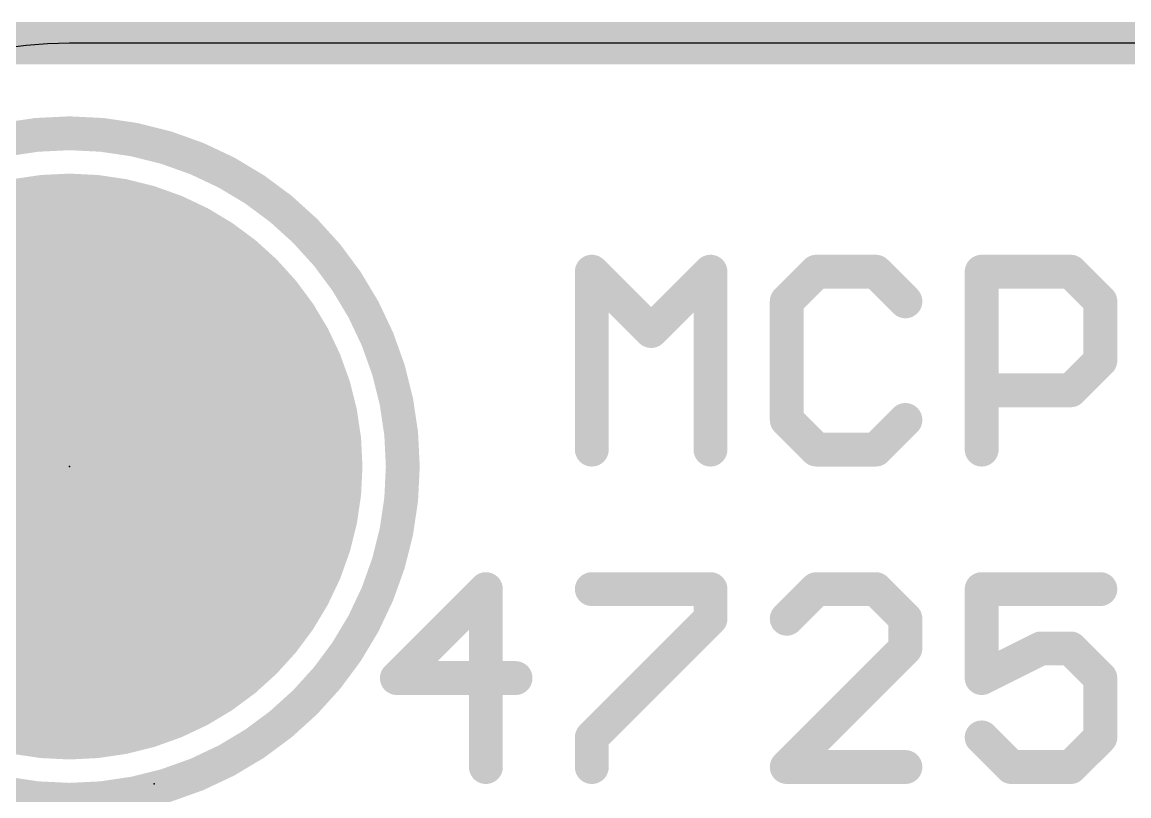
# Model space of a CAD drawing. Extents: x -3.8 to 34.1, y -8.2 to 17.9.
# Drawn here: x 2.26 to 8.9, y 13.26 to 17.91 of the extents above; entities that cross this region are included whole.
import ezdxf

# ---------------------------------------------------------------- set-up
doc = ezdxf.new("R2010")
doc.units = 0
for name, color, linetype in [('1', 12, 'CONTINUOUS'), ('16', 132, 'CONTINUOUS'), ('17', 110, 'CONTINUOUS'), ('20', 53, 'CONTINUOUS'), ('21', 53, 'CONTINUOUS'), ('23', 53, 'CONTINUOUS'), ('24', 6, 'CONTINUOUS')]:
    doc.layers.add(name, color=color, linetype=linetype)

# ---------------------------------------------------------------- blocks, each defined once
blk = doc.blocks.new('ROUNDP')
at = {"const_width": 0.5}
blk.add_lwpolyline([(0, -0.25, 1), (0, 0.25, 1), (0, -0.25)], format="xyb", dxfattribs=at)

msp = doc.modelspace()

# ---------------------------------------------------------------- linework, layer by layer
at = {"layer": '1', "const_width": 0.254}
msp.add_lwpolyline([(0, 17.78), (25.4, 17.78)], dxfattribs=at)
at = {"layer": '16', "const_width": 0.254}
msp.add_lwpolyline([(0, 17.78), (25.4, 17.78)], dxfattribs=at)
at = {"layer": '20'}
msp.add_line((22.86, 17.78), (2.54, 17.78), dxfattribs=at)
msp.add_arc((2.54, 15.24), 2.54, 90, 180, dxfattribs=at)
at = {"layer": '21'}
for points, const_width in [([(2.54, 13.24, 1), (2.54, 17.24, 1), (2.54, 13.24)], 0.2032), ([(5.7247, 16.4093, 1), (5.6231, 16.4093)], 0.1016), ([(5.7098, 16.4452, 1), (5.638, 16.3734)], 0.1016), ([(6.4365, 16.4093, 1), (6.3349, 16.4093)], 0.1016), ([(6.4216, 16.3734, 1), (6.3498, 16.4452)], 0.1016), ([(7.0213, 16.4601, 1), (7.0213, 16.3585)], 0.1016), ([(7.0572, 16.3734, 1), (6.9853, 16.4452)], 0.1016), ([(7.4131, 16.4452, 1), (7.3412, 16.3734)], 0.1016), ([(7.3772, 16.3585, 1), (7.3772, 16.4601)], 0.1016), ([(8.0635, 16.4093, 1), (7.9619, 16.4093)], 0.1016), ([(8.0127, 16.4601, 1), (8.0127, 16.3585)], 0.1016), ([(8.5825, 16.4452, 1), (8.5106, 16.3734)], 0.1016), ([(8.5466, 16.3585, 1), (8.5466, 16.4601)], 0.1016), ([(6.8941, 16.2314, 1), (6.7925, 16.2314)], 0.1016), ([(8.7753, 16.2314, 1), (8.6737, 16.2314)], 0.1016), ([(6.8074, 16.2673, 1), (6.8792, 16.1954)], 0.1016), ([(7.5192, 16.1954, 1), (7.591, 16.2673)], 0.1016), ([(8.6886, 16.1954, 1), (8.7604, 16.2673)], 0.1016), ([(5.9939, 16.0893, 1), (6.0657, 16.0175)], 0.1016), ([(5.9939, 16.0175, 1), (6.0657, 16.0893)], 0.1016), ([(8.7604, 15.8395, 1), (8.6886, 15.9114)], 0.1016), ([(8.6737, 15.8755, 1), (8.7753, 15.8755)], 0.1016), ([(8.0127, 15.7483, 1), (8.0127, 15.6467)], 0.1016), ([(8.5106, 15.7334, 1), (8.5825, 15.6616)], 0.1016), ([(8.5466, 15.6467, 1), (8.5466, 15.7483)], 0.1016), ([(6.8792, 15.5555, 1), (6.8074, 15.4836)], 0.1016), ([(7.591, 15.4836, 1), (7.5192, 15.5555)], 0.1016), ([(6.7925, 15.5196, 1), (6.8941, 15.5196)], 0.1016), ([(7.0213, 15.3924, 1), (7.0213, 15.2908)], 0.1016), ([(6.9853, 15.3057, 1), (7.0572, 15.3775)], 0.1016), ([(7.3412, 15.3775, 1), (7.4131, 15.3057)], 0.1016), ([(7.3772, 15.2908, 1), (7.3772, 15.3924)], 0.1016), ([(5.6231, 15.3416, 1), (5.7247, 15.3416)], 0.1016), ([(6.3349, 15.3416, 1), (6.4365, 15.3416)], 0.1016), ([(7.9619, 15.3416, 1), (8.0635, 15.3416)], 0.1016), ([(5.0892, 14.5043, 1), (4.9876, 14.5043)], 0.1016), ([(5.0743, 14.4684, 1), (5.0024, 14.5402)], 0.1016), ([(5.6739, 14.5551, 1), (5.6739, 14.4535)], 0.1016), ([(6.4365, 14.5043, 1), (6.3349, 14.5043)], 0.1016), ([(6.3857, 14.4535, 1), (6.3857, 14.5551)], 0.1016), ([(7.0212, 14.5551, 1), (7.0212, 14.4535)], 0.1016), ([(7.0572, 14.4684, 1), (6.9853, 14.5402)], 0.1016), ([(7.4131, 14.5402, 1), (7.3412, 14.4684)], 0.1016), ([(7.3772, 14.4535, 1), (7.3772, 14.5551)], 0.1016), ([(8.0127, 14.5551, 1), (8.0127, 14.4535)], 0.1016), ([(8.0635, 14.5043, 1), (7.9619, 14.5043)], 0.1016), ([(8.7245, 14.4535, 1), (8.7245, 14.5551)], 0.1016), ([(6.4216, 14.2904, 1), (6.3498, 14.3623)], 0.1016), ([(6.8074, 14.3623, 1), (6.8792, 14.2904)], 0.1016), ([(7.6059, 14.3264, 1), (7.5043, 14.3264)], 0.1016), ([(7.5192, 14.2904, 1), (7.591, 14.3623)], 0.1016), ([(6.3349, 14.3264, 1), (6.4365, 14.3264)], 0.1016), ([(7.591, 14.1125, 1), (7.5192, 14.1843)], 0.1016), ([(8.3686, 14.1992, 1), (8.3686, 14.0976)], 0.1016), ([(8.3913, 14.103, 1), (8.3459, 14.1938)], 0.1016), ([(8.5825, 14.1843, 1), (8.5106, 14.1125)], 0.1016), ([(8.5465, 14.0976, 1), (8.5465, 14.1992)], 0.1016), ([(7.5043, 14.1484, 1), (7.6059, 14.1484)], 0.1016), ([(4.5045, 14.0213, 1), (4.5045, 13.9197)], 0.1016), ([(4.4686, 14.0064, 1), (4.5404, 13.9345)], 0.1016), ([(5.2163, 13.9197, 1), (5.2163, 14.0213)], 0.1016), ([(7.99, 14.0159, 1), (8.0354, 13.925)], 0.1016), ([(7.9619, 13.9705, 1), (8.0635, 13.9705)], 0.1016), ([(8.7753, 13.9705, 1), (8.6737, 13.9705)], 0.1016), ([(8.6886, 13.9345, 1), (8.7604, 14.0064)], 0.1016), ([(5.7247, 13.6146, 1), (5.6231, 13.6146)], 0.1016), ([(5.638, 13.6505, 1), (5.7098, 13.5786)], 0.1016), ([(8.0486, 13.6505, 1), (7.9768, 13.5786)], 0.1016), ([(8.7604, 13.5786, 1), (8.6886, 13.6505)], 0.1016), ([(8.6737, 13.6146, 1), (8.7753, 13.6146)], 0.1016), ([(4.9876, 13.4366, 1), (5.0892, 13.4366)], 0.1016), ([(5.6231, 13.4366, 1), (5.7247, 13.4366)], 0.1016), ([(6.8433, 13.4874, 1), (6.8433, 13.3858)], 0.1016), ([(6.8074, 13.4725, 1), (6.8792, 13.4007)], 0.1016), ([(7.5551, 13.3858, 1), (7.5551, 13.4874)], 0.1016), ([(8.1906, 13.4874, 1), (8.1906, 13.3858)], 0.1016), ([(8.1547, 13.4007, 1), (8.2266, 13.4725)], 0.1016), ([(8.5106, 13.4725, 1), (8.5825, 13.4007)], 0.1016), ([(8.5465, 13.3858, 1), (8.5465, 13.4874)], 0.1016)]:
    msp.add_lwpolyline(points, format="xyb", dxfattribs=dict(at, const_width=const_width))
at = {"layer": '21', "const_width": 0.2032}
for points in [[(5.6739, 15.3416), (5.6739, 16.4093)], [(5.6739, 16.4093), (6.0298, 16.0534)], [(6.0298, 16.0534), (6.3857, 16.4093)], [(6.3857, 16.4093), (6.3857, 15.3416)], [(7.0213, 16.4093), (6.8433, 16.2314)], [(7.3772, 16.4093), (7.0213, 16.4093)], [(7.5551, 16.2314), (7.3772, 16.4093)], [(8.0127, 15.3416), (8.0127, 16.4093)], [(8.0127, 16.4093), (8.5466, 16.4093)], [(8.5466, 16.4093), (8.7245, 16.2314)], [(6.8433, 16.2314), (6.8433, 15.5196)], [(8.7245, 16.2314), (8.7245, 15.8755)], [(8.7245, 15.8755), (8.5466, 15.6975)], [(8.5466, 15.6975), (8.0127, 15.6975)], [(6.8433, 15.5196), (7.0213, 15.3416)], [(7.3772, 15.3416), (7.5551, 15.5196)], [(7.0213, 15.3416), (7.3772, 15.3416)], [(5.0384, 14.5043), (4.5045, 13.9705)], [(5.0384, 13.4366), (5.0384, 14.5043)], [(5.6739, 14.5043), (6.3857, 14.5043)], [(6.3857, 14.5043), (6.3857, 14.3264)], [(7.0212, 14.5043), (6.8433, 14.3264)], [(7.3772, 14.5043), (7.0212, 14.5043)], [(7.5551, 14.3264), (7.3772, 14.5043)], [(8.7245, 14.5043), (8.0127, 14.5043)], [(8.0127, 14.5043), (8.0127, 13.9705)], [(6.3857, 14.3264), (5.6739, 13.6146)], [(7.5551, 14.1484), (7.5551, 14.3264)], [(6.8433, 13.4366), (7.5551, 14.1484)], [(8.0127, 13.9705), (8.3686, 14.1484)], [(8.3686, 14.1484), (8.5465, 14.1484)], [(8.5465, 14.1484), (8.7245, 13.9705)], [(4.5045, 13.9705), (5.2163, 13.9705)], [(8.7245, 13.9705), (8.7245, 13.6146)], [(5.6739, 13.6146), (5.6739, 13.4366)], [(8.1906, 13.4366), (8.0127, 13.6146)], [(8.7245, 13.6146), (8.5465, 13.4366)], [(7.5551, 13.4366), (6.8433, 13.4366)], [(8.5465, 13.4366), (8.1906, 13.4366)]]:
    msp.add_lwpolyline(points, dxfattribs=at)
at = {"layer": '23'}
msp.add_point((2.54, 15.24), dxfattribs=at)
at = {"layer": '24'}
msp.add_point((3.048, 13.335), dxfattribs=at)

# ---------------------------------------------------------------- block references
at = {"layer": '17', "xscale": 3.516, "yscale": 3.516}
msp.add_blockref('ROUNDP', (2.54, 15.24), dxfattribs=at)
msp.add_blockref('ROUNDP', (2.54, 15.24), dxfattribs=at)

doc.saveas('drawing.dxf')
